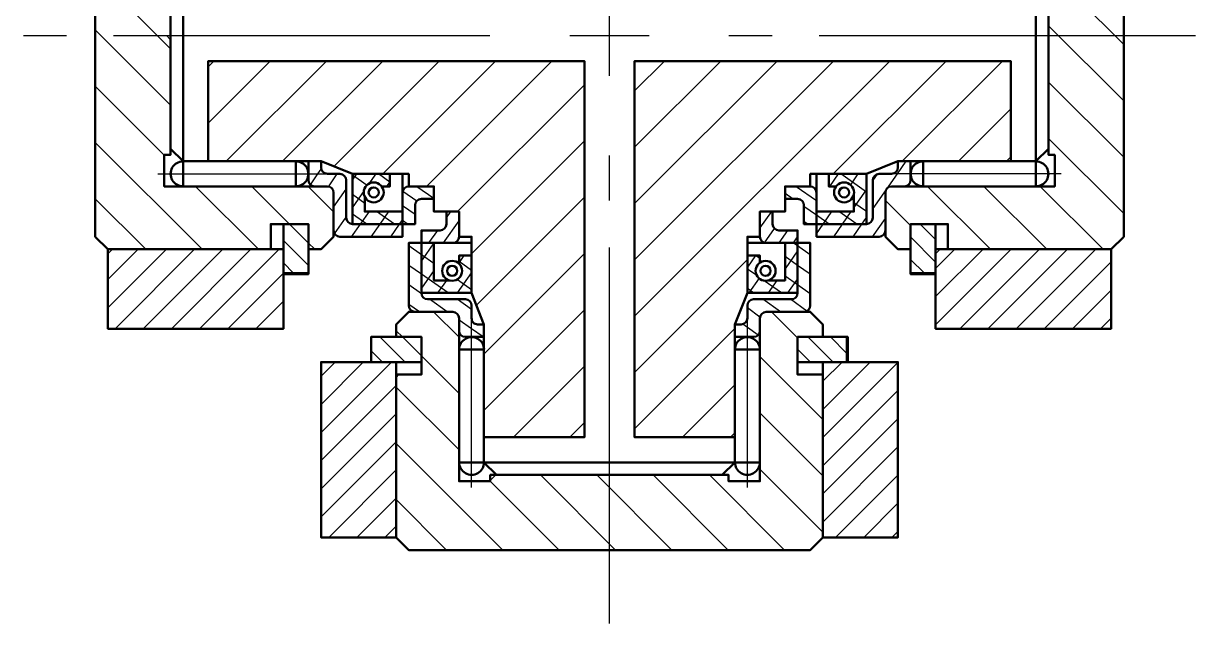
# Model space of a CAD drawing. Header units: millimetres. Extents: x 170 to 1359, y 181 to 1022.
# Drawn here: x 435.9 to 510.6, y 362.9 to 401.2 of the extents above; entities that cross this region are included whole.
import ezdxf

# ---------------------------------------------------------------- set-up
doc = ezdxf.new("R2010")
doc.units = ezdxf.units.MM
doc.linetypes.add('ACAD_ISO08W100', pattern=[36, 24, -3, 6, -3])
for name, color, linetype, lineweight in [('中心线', 1, 'ACAD_ISO08W100', 35), ('剖面线', 6, 'Continuous', 35), ('粗实线', 7, 'Continuous', 50)]:
    doc.layers.add(name, color=color, linetype=linetype, lineweight=lineweight)
pattern_1 = [(135, (-1623.829432494951, -99.72331111065319), (-1.796051224213831, -1.796051224213831), [])]
pattern_2 = [(45, (-1623.829432494951, -99.72331111065319), (-1.796051224213831, 1.796051224213831), [])]
pattern_3 = [(45, (-1623.829432494951, -99.72331111065319), (-0.8980256121069154, 0.8980256121069154), [])]
pattern_4 = [(135, (-1623.829432494951, -99.72331111065319), (-0.7184204896855324, -0.7184204896855324), [])]

msp = doc.modelspace()

# ---------------------------------------------------------------- hatches: boundary and pattern name
at = {"layer": '剖面线', "lineweight": 20}
h = msp.add_hatch(dxfattribs=at)
h.set_pattern_fill('ANSI31', color=256, scale=0.4)
h.set_pattern_definition(pattern_3)
h.paths.add_polyline_path([(452.441044897188, 413.9802609712076), (452.441044897188, 415.5839102758952), (452.441044897188, 419.0526734458169), (441.2503617057823, 419.0526734458169), (441.2503617057823, 413.9802609712076)])
h.paths.add_polyline_path([(452.441044897188, 381.6981032290208), (452.441044897188, 385.1842973696457), (452.441044897188, 386.7705157036301), (441.5466882077358, 386.7705157036301), (441.2503617057823, 386.4741892016769), (441.2503617057823, 381.6981032290208)])
h = msp.add_hatch(dxfattribs=at)
h.set_pattern_fill('ANSI31', color=256, scale=0.4)
h.set_pattern_definition(pattern_3)
h.paths.add_polyline_path([(505.2394551569528, 419.0526734458169), (494.0487719655471, 419.0526734458169), (494.0487719655471, 415.5839102758952), (494.0487719655471, 413.9802609712076), (494.8331656471878, 413.9802609712076), (505.2394551569528, 413.9802609712076)])
h.paths.add_polyline_path([(505.2394551569528, 386.7705157036301), (494.3450984675001, 386.7705157036301), (494.0487719655471, 386.4741892016769), (494.0487719655471, 385.236590281755), (494.0487719655471, 385.1842973696457), (494.0487719655471, 381.6981032290208), (505.2394551569528, 381.6981032290208)])
h = msp.add_hatch(dxfattribs=at)
h.set_pattern_fill('ANSI31', color=256, scale=0.3200000000000001, angle=90)
h.set_pattern_definition(pattern_4)
h.paths.add_polyline_path([(454.0446942018757, 415.5839102758952), (452.441044897188, 415.5839102758952), (452.441044897188, 412.3766116665204), (454.0446942018757, 412.3766116665204)])
h.paths.add_polyline_path([(454.0446942018757, 388.3741650083175), (452.441044897188, 388.3741650083175), (452.441044897188, 385.236590281755), (454.0446942018757, 385.236590281755)])
h = msp.add_hatch(dxfattribs=at)
h.set_pattern_fill('ANSI31', color=256, scale=0.3200000000000001, angle=90)
h.set_pattern_definition(pattern_4)
h.paths.add_polyline_path([(494.0487719655471, 388.3741650083175), (492.4451226608594, 388.3741650083175), (492.4451226608594, 385.236590281755), (494.0487719655471, 385.236590281755)])
h.paths.add_polyline_path([(494.0487719655471, 415.5839102758952), (492.4451226608594, 415.5839102758952), (492.4451226608594, 412.3766116665204), (494.0487719655471, 412.3766116665204)])
h = msp.add_hatch(dxfattribs=at)
h.set_pattern_fill('ANSI31', color=256, scale=0.8, angle=90)
h.set_pattern_definition(pattern_1)
h.paths.add_polyline_path([(455.6483435065638, 413.0912814653482), (454.759364000704, 413.9802609712076), (454.0446942018757, 413.9802609712076), (454.0446942018757, 412.3766116665204), (451.6392202448446, 412.3766116665204), (451.6392202448446, 413.4921937915202), (451.16858403586, 413.9802609712076), (441.2503617057823, 413.9802609712076), (440.4485370534389, 413.178436318864), (440.4485370534389, 400.3841038227704), (445.2420539967984, 400.3841038227704), (445.2420539967984, 407.9840070493326), (444.8411416706258, 407.9840070493326), (444.8411416706258, 409.9711377094889), (445.6429663229696, 409.9711377094889), (453.2428695495319, 409.9711377094889), (454.0446942018757, 409.9711377094889), (455.2474311803912, 409.9711377094889, 0.4142135623906876), (455.6483435065638, 410.3843759116171)])
h.paths.add_polyline_path([(445.2420539967984, 400.1400702329265), (445.015451377657, 400.3841038227704), (440.4485370534389, 400.3841038227704), (440.4485370534389, 387.5723403559738), (441.2503617057823, 386.7705157036301), (451.6392202448446, 386.7705157036301), (451.6392202448446, 388.3741650083175), (452.441044897188, 388.3741650083175), (454.0446942018757, 388.3741650083175), (454.0446942018757, 386.7705157036301), (454.84651885422, 386.7705157036301), (455.6483435065638, 387.5723403559738), (455.6483435065638, 390.378726639177, 0.4142135623818087), (455.2351058455247, 390.7796389653486), (452.441044897188, 390.7796389653486), (446.0438786491418, 390.7796389653486), (445.6429663229696, 390.7796389653486), (444.8411416706258, 390.7796389653486), (444.8411416706258, 391.5640326469893), (444.8237106999227, 391.5814636176925), (444.8411416706258, 391.5814636176925), (444.8411416706258, 392.7842005962081), (445.2420539967984, 392.7842005962081)])
h = msp.add_hatch(dxfattribs=at)
h.set_pattern_fill('ANSI31', color=256, scale=0.8, angle=90)
h.set_pattern_definition(pattern_1)
h.paths.add_polyline_path([(506.0412798092971, 412.9866956411297), (505.0477144792189, 413.9802609712076), (494.8331656471878, 413.9802609712076), (494.8331656471878, 412.3766116665204), (492.4451226608594, 412.3766116665204), (492.4451226608594, 413.9802609712076), (491.643298008516, 413.9802609712076), (490.8414733561722, 413.178436318864), (490.8414733561722, 410.3720500356609, 0.4142135623733291), (491.2547115582279, 409.9711377094889), (494.0487719655471, 409.9711377094889), (500.4459382135938, 409.9711377094889), (500.8468505397655, 409.9711377094889), (501.6486751921097, 409.9711377094889), (501.6486751921097, 407.9840070493326), (501.2477628659376, 407.9840070493326), (501.2477628659376, 400.3841038227704), (506.0412798092971, 400.3841038227704)])
h.paths.add_polyline_path([(506.0412798092971, 400.3841038227704), (501.2477628659376, 400.3841038227704), (501.2477628659376, 392.7842005962081), (501.6486751921097, 392.7842005962081), (501.6486751921097, 390.7796389653486), (500.8468505397655, 390.7796389653486), (493.2469473132032, 390.7796389653486), (492.4451226608594, 390.7796389653486), (491.2423856823434, 390.7796389653486, 0.4142135623729591), (490.8414733561722, 390.3664007632622), (490.8414733561722, 387.5723403559738), (491.643298008516, 386.7705157036301), (492.4451226608594, 386.7705157036301), (492.4451226608594, 388.3741650083175), (494.8331656471878, 388.3741650083175), (494.8331656471878, 386.7705157036301), (505.2394551569528, 386.7705157036301), (506.0412798092971, 387.5723403559738)])
h = msp.add_hatch(dxfattribs=at)
h.set_pattern_fill('ANSI31', color=256, scale=0.8)
h.set_pattern_definition(pattern_2)
h.paths.add_polyline_path([(471.6499746120321, 398.7804545180829), (447.6475279538286, 398.7804545180829), (447.6475279538286, 392.383288270036), (454.0446942018757, 392.383288270036), (454.84651885422, 392.383288270036), (456.8510804850789, 391.5814636176925), (457.6354741667201, 391.5814636176925), (460.4418604499228, 391.5814636176925), (460.4418604499228, 390.7796389653486), (462.0455097546101, 390.7796389653486), (462.0455097546101, 389.1759896606611), (463.6491590592973, 389.1759896606611), (463.6491590592973, 387.5723403559738), (464.4509837116411, 387.5723403559738), (464.4509837116411, 387.171428029802), (464.4509837116411, 383.9815603911302), (465.2353773932823, 381.9769987602707), (465.2353773932823, 381.175174107927), (465.2353773932823, 380.490597694437, -0.03711144812974283), (465.2440918992875, 380.3733494555833), (465.2353773932823, 380.3733494555833), (465.2353773932823, 374.7780078598804), (471.6499746120321, 374.7780078598804)])
h = msp.add_hatch(dxfattribs=at)
h.set_pattern_fill('ANSI31', color=256, scale=0.8)
h.set_pattern_definition(pattern_2)
h.paths.add_polyline_path([(474.8398422507039, 398.7804545180829), (474.8398422507039, 374.7780078598804), (480.9581129675003, 374.7780078598804), (481.237008498751, 375.0569033911303), (481.237008498751, 381.175174107927), (481.237008498751, 383.9815603911302), (482.038833151094, 383.9815603911302), (482.038833151094, 384.7833850434738), (482.038833151094, 389.1759896606611), (484.444307108125, 389.1759896606611), (484.444307108125, 390.7796389653486), (486.0479564128132, 391.421098687224), (486.0479564128132, 391.5814636176925), (486.4488687389844, 391.5814636176925), (489.6387363776562, 391.5814636176925), (491.643298008516, 392.383288270036), (492.4451226608594, 392.383288270036), (498.5633933776558, 392.383288270036), (498.8422889089065, 392.6621838012863), (498.8422889089065, 398.7804545180829)])
h = msp.add_hatch(dxfattribs=at)
h.set_pattern_fill('ANSI31', color=256, scale=0.8, angle=90)
h.set_pattern_definition(pattern_1)
h.paths.add_polyline_path([(463.6491590592973, 380.3733494555833), (463.6491590592973, 381.175174107927), (463.6491590592973, 382.3779110864427, 0.4142135623730612), (463.2359213982004, 382.7788234126145), (460.4418604499228, 382.7788234126145), (459.640035797579, 381.9769987602707), (459.640035797579, 381.175174107927), (461.2436851022662, 381.175174107927), (461.2436851022662, 378.7697001508957), (459.8143455046106, 378.7697001508957), (459.640035797579, 378.5953904438646), (459.640035797579, 368.3808416118336), (460.4418604499228, 367.5790169594896), (473.2361929460158, 367.5790169594896), (473.2361929460158, 372.372533902849), (465.9849091335163, 372.372533902849), (465.6362897194535, 372.0239144887867), (465.6362897194535, 371.9716215766772), (463.6491590592973, 371.9716215766772), (463.6491590592973, 372.7734462290209)])
h.paths.add_polyline_path([(486.849781065157, 378.7697001508957), (485.2461317604689, 378.7697001508957), (485.2461317604689, 379.5715248032396), (485.2461317604689, 381.175174107927), (486.849781065157, 381.175174107927), (486.849781065157, 381.9769987602707), (486.0479564128132, 382.7788234126145), (483.24157012961, 382.7788234126145, 0.4142135623731287), (482.8406578034378, 382.3655852105178), (482.8406578034378, 379.5715248032396), (482.8406578034378, 373.1743585551929), (482.8406578034378, 372.7734462290209), (482.8406578034378, 371.9716215766772), (480.836096172578, 371.9716215766772), (480.836096172578, 372.372533902849), (473.2361929460158, 372.372533902849), (473.2361929460158, 367.5790169594896), (486.0479564128132, 367.5790169594896), (486.849781065157, 368.3808416118336)])
h = msp.add_hatch(dxfattribs=at)
h.set_pattern_fill('ANSI31', color=256, scale=0.3200000000000001, angle=90)
h.set_pattern_definition(pattern_4)
h.paths.add_polyline_path([(461.2436851022662, 381.175174107927), (458.0363864928913, 381.175174107927), (458.0363864928913, 379.5715248032396), (461.2436851022662, 379.5715248032396)])
h.paths.add_polyline_path([(488.3837064870318, 380.3733494555833), (488.3837064870318, 381.175174107927), (485.2461317604689, 381.175174107927), (485.2461317604689, 379.5715248032396), (488.3837064870318, 379.5715248032396)])
h = msp.add_hatch(dxfattribs=at)
h.set_pattern_fill('ANSI31', color=256, scale=0.4)
h.set_pattern_definition(pattern_3)
h.paths.add_polyline_path([(454.84651885422, 368.3808416118336), (459.640035797579, 368.3808416118336), (459.640035797579, 379.5715248032396), (458.0363864928913, 379.5715248032396), (454.84651885422, 379.5715248032396)])
h.paths.add_polyline_path([(486.849781065157, 368.3808416118336), (491.643298008516, 368.3808416118336), (491.643298008516, 379.5715248032396), (488.3837064870318, 379.5715248032396), (486.849781065157, 379.5715248032396)])

# ---------------------------------------------------------------- linework, layer by layer
at = {"layer": '中心线', "lineweight": 25}
for points in [[(473.2361929460158, 397.8391821001144), (473.2361929460158, 402.9115945747235)], [(465.6188587487509, 400.3841038227704), (435.8641917585169, 400.3841038227704)], [(475.7811146686727, 400.3841038227704), (470.7087021940629, 400.3841038227704)], [(510.6256251042182, 400.3841038227704), (480.8535271432816, 400.3841038227704)], [(473.2361929460158, 362.8900858403493), (473.2361929460158, 392.7493386548018)], [(444.4402293444546, 391.5814636176925), (455.2822931217984, 391.5814636176925)], [(502.0495875182814, 391.5814636176925), (491.2075237409376, 391.5814636176925)], [(464.4509837116411, 371.5707092505054), (464.4509837116411, 382.4127730278487)], [(482.038833151094, 371.5707092505054), (482.038833151094, 382.4127730278487)]]:
    msp.add_lwpolyline(points, dxfattribs=at)
at = {"layer": '剖面线', "lineweight": 25}
for points in [[(445.015451377657, 400.3841038227704), (445.2420539967984, 400.1400702329265)], [(498.5633933776558, 392.383288270036), (498.8422889089065, 392.6621838012863)], [(454.166710996798, 390.8842247895675), (454.6373472057821, 391.5814636176925), (454.8639498249227, 391.8777901196456)], [(492.148796158906, 392.383288270036), (491.5910050964062, 391.5814636176925), (490.0396487038283, 389.3677303383956)], [(491.2075237409376, 392.191547592302), (491.2364474907399, 392.2205480629259)], [(444.8411416706258, 391.5640326469893), (444.8237106999227, 391.5814636176925)], [(455.3171550632037, 390.7622079946457), (455.8749461257034, 391.5814636176925)], [(456.8510804850789, 391.1805512915205), (457.1299760163288, 391.5814636176925)], [(457.7923529030477, 390.8319318774581), (456.8510804850789, 391.4943087641768)], [(457.8969387272664, 390.9190867309737), (458.367574936251, 391.5814636176925)], [(459.0473827936721, 390.7796389653486), (459.2391234714073, 391.0585344965989), (458.5070227018755, 391.5814636176925)], [(487.302986303438, 390.7796389653486), (487.8607773659378, 391.5814636176925)], [(489.6387363776562, 390.413588580583), (488.0002251315627, 391.5814636176925)], [(488.6277400768754, 390.8842247895675), (489.0983762858596, 391.5814636176925)], [(490.0396487038283, 391.1456893501143), (490.3359752057809, 391.5640326469893)], [(455.6483435065638, 389.4548851919113), (456.4501681589068, 390.6053292583176)], [(456.8510804850789, 389.4025922798019), (457.6180431960165, 390.5181744048019)], [(457.6354741667201, 389.6989187817551), (456.8510804850789, 390.2567098442548)], [(460.0583790944538, 390.4833124633955), (460.9647895710164, 389.8557975180831)], [(460.9647895710164, 390.7796389653486), (462.0455097546101, 390.0301072251143)], [(484.444307108125, 390.3438646977705), (484.967236229219, 389.977814313005)], [(485.1415459362506, 390.7796389653486), (486.4488687389844, 389.8732284887861)], [(487.3552792155465, 390.7796389653486), (487.2332624206251, 390.8667938188643)], [(488.8369117253133, 389.4200232505049), (489.6387363776562, 390.5704673169112)], [(490.8502921958511, 390.4570626530134), (490.8414733561722, 390.4658814926925)], [(460.0409481237502, 389.5594710161298), (460.8427727760941, 389.0016799536301)], [(487.2506933913282, 388.3741650083175), (486.4488687389844, 388.9493870415205), (485.647044086641, 389.5071781040206)], [(489.6387363776562, 389.1759896606611), (488.8369117253133, 389.7337807231612)], [(455.7006364186723, 387.7640810337082), (456.4501681589068, 388.8273702465988)], [(456.7987875729696, 387.5723403559738), (457.3565786354693, 388.3741650083175), (457.9318006686726, 389.1759896606611)], [(457.7574909616415, 388.3741650083175), (456.8510804850789, 389.0191109243331)], [(458.0363864928913, 387.5723403559738), (458.6116085260946, 388.3741650083175), (459.1693995885948, 389.1759896606611)], [(459.5354499733608, 388.3741650083175), (458.3850059069541, 389.1759896606611)], [(462.8473344069535, 388.7750773344894), (463.1262299382038, 389.1759896606611)], [(482.8406578034378, 388.1127004477705), (483.5901895436728, 389.1759896606611)], [(486.4488687389844, 387.7640810337082), (486.8672120358597, 388.3741650083175), (487.4250030983594, 389.1759896606611)], [(487.5470198932817, 387.5723403559738), (488.1048109557814, 388.3741650083175), (488.6626020182816, 389.1759896606611)], [(489.011221432344, 388.3741650083175), (487.8782083366409, 389.1759896606611)], [(488.784618813203, 387.5723403559738), (489.3424098757027, 388.3741650083175), (489.6387363776562, 388.7925083051925)], [(459.2914163835162, 387.5723403559738), (459.849207446016, 388.3741650083175), (460.0409481237502, 388.6530605395674)], [(460.0409481237502, 388.6356295688644), (460.4069985085166, 388.3741650083175)], [(462.6555937292192, 387.171428029802), (463.6491590592973, 388.5833366567549)], [(483.1369843053913, 387.188859000505), (483.7644992507035, 388.0952694770676)], [(485.647044086641, 388.5659056860519), (485.9259396178909, 388.3741650083175)], [(490.0222177331257, 387.5723403559738), (490.8414733561722, 388.7402153930831)], [(461.2436851022662, 387.8163739458174), (461.3657018971885, 387.9732526821456)], [(461.731752281954, 387.171428029802), (462.2895433444537, 387.9732526821456)], [(484.0608257526569, 387.171428029802), (484.6186168151567, 387.9732526821456)], [(484.9846671999221, 387.171428029802), (485.2461317604689, 387.5549093852708)], [(441.2503617057823, 386.4741892016769), (441.5466882077358, 386.7705157036301)], [(462.0455097546101, 385.8641052270675), (461.2436851022662, 386.4218962895677), (460.4418604499228, 386.9796873520675)], [(462.0455097546101, 387.171428029802), (461.2436851022662, 386.0384149340989)], [(462.0455097546101, 387.1017041469895), (461.9234929596882, 387.171428029802)], [(485.2461317604689, 386.6659298794111), (484.444307108125, 385.5154858130051)], [(486.0479564128132, 386.4218962895677), (485.2461317604689, 386.9796873520675), (484.9498052585163, 387.171428029802)], [(494.0487719655471, 386.4741892016769), (494.3450984675001, 386.7705157036301)], [(463.9629165319543, 386.369603377458), (463.6491590592973, 385.93382910988)], [(464.4509837116411, 385.4108999887864), (463.6491590592973, 385.9861220219893)], [(482.8406578034378, 386.1778626997238), (482.5617622721875, 386.369603377458), (482.038833151094, 385.637502607927)], [(486.0479564128132, 385.1842973696457), (485.2461317604689, 385.7420884321457), (484.444307108125, 386.2998794946456)], [(462.9519202311726, 383.9815603911302), (461.2436851022662, 385.1842973696457), (460.4418604499228, 385.7420884321457)], [(462.0455097546101, 385.4108999887864), (461.2436851022662, 384.2778868930833)], [(464.4509837116411, 385.2888831938644), (463.5271422643759, 383.9815603911302)], [(482.7012100378129, 385.0448496040208), (482.038833151094, 385.4980548423021)], [(486.0479564128132, 383.9292674790206), (485.2461317604689, 384.5044895122239), (484.444307108125, 385.0622805747238)], [(461.2436851022662, 383.9292674790206), (460.4418604499228, 384.5044895122239)], [(462.8473344069535, 384.7833850434738), (462.2721123737506, 383.9815603911302)], [(464.4509837116411, 384.1733010688644), (463.5445732350786, 384.8182469848801)], [(482.7883648913289, 384.9228328090987), (482.1259880046096, 383.9815603911302)], [(484.2177044889845, 383.9815603911302), (483.1021223639841, 384.7485231020677)], [(483.921377987032, 384.7833850434738), (483.3635869245313, 383.9815603911302)], [(485.2461317604689, 384.8879708676926), (484.6011858444535, 383.9815603911302)], [(462.8996273190633, 382.7788234126145), (461.7666142233602, 383.5806480649583)], [(464.4509837116411, 382.9357021489425), (463.5271422643759, 383.5806480649583)], [(464.6078624479696, 383.563217094255), (464.6127649084797, 383.5681195547652)], [(482.4397454772661, 383.9815603911302), (482.038833151094, 384.2604559223801)], [(484.1479806061725, 382.7788234126145), (483.0149675104685, 383.5806480649583)], [(485.8387847643753, 382.8311163247239), (484.7929265221878, 383.5806480649583)], [(461.121668307344, 382.7788234126145), (460.4418604499228, 383.2494596215987)], [(482.8406578034378, 382.4476349692552), (482.038833151094, 383.0228570024581)], [(465.1830844811725, 381.175174107927), (464.4509837116411, 381.6981032290208), (463.6491590592973, 382.2558942915206)], [(482.718641008516, 381.2971909028489), (482.038833151094, 381.7852580825364), (481.7425066491405, 381.9944297309739)], [(459.640035797579, 378.5953904438646), (459.8143455046106, 378.7697001508957)], [(480.9581129675003, 374.7780078598804), (481.237008498751, 375.0569033911303)], [(465.6362897194535, 372.0239144887867), (465.9849091335163, 372.372533902849)]]:
    msp.add_lwpolyline(points, dxfattribs=at)
at = {"layer": '粗实线', "lineweight": 50}
for points in [[(482.8406578034378, 419.5756025669107), (482.8406578034378, 427.576418119645), (481.237008498751, 427.576418119645), (480.4351838464067, 428.3782427719885), (481.237008498751, 427.576418119645), (481.237008498751, 419.5756025669107), (481.237008498751, 427.576418119645), (465.2353773932823, 427.576418119645), (465.2353773932823, 425.9727688149575), (471.6499746120321, 425.9727688149575), (471.6499746120321, 401.9703221567547), (447.6475279538286, 401.9703221567547), (447.6475279538286, 408.3674884048014), (446.0438786491418, 408.3674884048014), (446.0438786491418, 392.383288270036), (445.2420539967984, 393.1851129223801), (446.0438786491418, 392.383288270036), (446.0438786491418, 390.7796389653486), (454.0446942018757, 390.7796389653486)], [(492.4451226608594, 390.7796389653486), (500.4459382135938, 390.7796389653486), (500.4459382135938, 392.383288270036), (501.2477628659376, 393.1851129223801), (500.4459382135938, 392.383288270036), (492.4451226608594, 392.383288270036), (500.4459382135938, 392.383288270036), (500.4459382135938, 398.7804545180829), (500.4459382135938, 408.3674884048014), (498.8422889089065, 408.3674884048014), (498.8422889089065, 401.9703221567547), (474.8398422507039, 401.9703221567547), (474.8398422507039, 425.9727688149575), (481.237008498751, 425.9727688149575)], [(441.2503617057823, 413.9802609712076), (441.2503617057823, 419.0526734458169), (452.441044897188, 419.0526734458169), (452.441044897188, 415.5839102758952), (454.0446942018757, 415.5839102758952), (454.0446942018757, 412.3766116665204), (451.6392202448446, 412.3766116665204), (451.6392202448446, 413.9802609712076), (452.441044897188, 413.9802609712076), (441.2503617057823, 413.9802609712076), (440.4485370534389, 413.178436318864), (440.4485370534389, 400.3841038227704), (440.4485370534389, 387.5723403559738), (441.2503617057823, 386.7705157036301), (452.441044897188, 386.7705157036301), (451.6392202448446, 386.7705157036301), (451.6392202448446, 388.3741650083175), (452.441044897188, 388.3741650083175), (452.441044897188, 385.1842973696457), (454.0446942018757, 385.1842973696457), (454.0446942018757, 388.3741650083175), (451.6392202448446, 388.3741650083175), (451.6392202448446, 386.7705157036301), (452.441044897188, 386.7705157036301)], [(505.2394551569528, 413.9802609712076), (505.2394551569528, 419.0526734458169), (494.0487719655471, 419.0526734458169), (494.0487719655471, 415.5839102758952), (492.4451226608594, 415.5839102758952), (492.4451226608594, 412.3766116665204), (494.8331656471878, 412.3766116665204), (494.8331656471878, 413.9802609712076), (494.0487719655471, 413.9802609712076), (505.2394551569528, 413.9802609712076), (506.0412798092971, 413.178436318864), (506.0412798092971, 400.3841038227704), (506.0412798092971, 387.5723403559738), (505.2394551569528, 386.7705157036301), (494.0487719655471, 386.7705157036301), (494.8331656471878, 386.7705157036301), (494.8331656471878, 388.3741650083175), (494.0487719655471, 388.3741650083175), (494.0487719655471, 385.1842973696457), (492.4451226608594, 385.1842973696457), (492.4451226608594, 388.3741650083175), (494.8331656471878, 388.3741650083175), (494.8331656471878, 386.7705157036301), (494.0487719655471, 386.7705157036301)], [(453.2428695495319, 408.3674884048014), (453.2428695495319, 409.9711377094889), (445.6429663229696, 409.9711377094889), (444.8411416706258, 409.9711377094889), (444.8411416706258, 407.9840070493326), (445.2420539967984, 407.9840070493326), (445.2420539967984, 400.3841038227704), (445.2420539967984, 392.7842005962081), (445.2420539967984, 400.3841038227704)], [(493.2469473132032, 408.3674884048014), (493.2469473132032, 409.9711377094889), (500.8468505397655, 409.9711377094889), (501.6486751921097, 409.9711377094889), (501.6486751921097, 407.9840070493326), (501.2477628659376, 407.9840070493326), (501.2477628659376, 400.3841038227704), (501.2477628659376, 392.7842005962081), (501.2477628659376, 400.3841038227704)], [(465.2353773932823, 374.7780078598804), (471.6499746120321, 374.7780078598804), (471.6499746120321, 398.7804545180829), (447.6475279538286, 398.7804545180829), (447.6475279538286, 392.383288270036)], [(481.237008498751, 374.7780078598804), (474.8398422507039, 374.7780078598804), (474.8398422507039, 398.7804545180829), (498.8422889089065, 398.7804545180829), (498.8422889089065, 392.383288270036)], [(453.2428695495319, 390.7796389653486), (453.2428695495319, 392.383288270036)], [(454.0446942018757, 391.9823759438646), (454.0446942018757, 392.383288270036), (454.0446942018757, 391.1805512915205)], [(454.84651885422, 391.9823759438646), (454.84651885422, 392.383288270036), (454.0446942018757, 392.383288270036)], [(454.84651885422, 392.383288270036), (456.8510804850789, 391.5814636176925), (457.6354741667201, 391.5814636176925)], [(491.643298008516, 392.383288270036), (489.6387363776562, 391.5814636176925), (488.8369117253133, 391.5814636176925)], [(491.643298008516, 391.9823759438646), (491.643298008516, 392.383288270036), (492.4451226608594, 392.383288270036)], [(492.4451226608594, 391.9823759438646), (492.4451226608594, 392.383288270036), (492.4451226608594, 391.1805512915205)], [(493.2469473132032, 390.7796389653486), (493.2469473132032, 392.383288270036)], [(456.0492558327351, 391.5814636176925), (455.2474311803912, 391.5814636176925)], [(456.4501681589068, 391.1805512915205), (456.4501681589068, 388.7750773344894)], [(457.6354741667201, 390.1136641981886), (457.6354741667201, 389.1759896606611), (460.0409481237502, 389.1759896606611), (460.0409481237502, 388.7750773344894), (460.0409481237502, 388.3741650083175), (456.8510804850789, 388.3741650083175), (456.8510804850789, 391.5814636176925), (460.4418604499228, 391.5814636176925)], [(456.8510804850789, 391.5814636176925), (456.8510804850789, 388.3741650083175), (460.0409481237502, 388.3741650083175), (460.8427727760941, 388.3741650083175), (460.8427727760941, 389.576901986833)], [(459.2391234714073, 391.5814636176925), (459.2391234714073, 390.7796389653486), (458.7135675692448, 390.7796389653486)], [(460.4418604499228, 387.171428029802), (464.4509837116411, 387.171428029802), (464.4509837116411, 387.5723403559738), (463.6491590592973, 387.5723403559738), (463.6491590592973, 389.1759896606611), (462.0455097546101, 389.1759896606611), (462.0455097546101, 390.7796389653486), (460.4418604499228, 390.7796389653486), (460.4418604499228, 391.5814636176925), (460.0409481237502, 391.5814636176925), (460.0409481237502, 387.5723403559738)], [(486.0479564128132, 387.171428029802), (482.038833151094, 387.171428029802), (482.038833151094, 387.5723403559738), (482.8406578034378, 387.5723403559738), (482.8406578034378, 389.1759896606611), (484.444307108125, 389.1759896606611), (484.444307108125, 390.7796389653486), (486.0479564128132, 390.7796389653486), (486.0479564128132, 391.5814636176925), (486.4488687389844, 391.5814636176925), (486.4488687389844, 387.5723403559738)], [(489.6387363776562, 391.5814636176925), (489.6387363776562, 388.3741650083175), (486.4488687389844, 388.3741650083175), (485.647044086641, 388.3741650083175), (485.647044086641, 389.576901986833)], [(488.8369117253133, 390.3251929895498), (488.8369117253133, 389.1759896606611), (486.4488687389844, 389.1759896606611), (486.4488687389844, 388.7750773344894), (486.4488687389844, 388.3741650083175), (489.6387363776562, 388.3741650083175), (489.6387363776562, 391.5814636176925), (486.0479564128132, 391.5814636176925)], [(487.2332624206251, 391.5814636176925), (487.2332624206251, 390.7796389653486), (487.6961167750369, 390.7796389653486)], [(490.0396487038283, 391.1805512915205), (490.0396487038283, 388.7750773344894)], [(490.4405610300005, 391.5814636176925), (491.2423856823434, 391.5814636176925)], [(455.2474311803912, 390.7796389653486), (452.441044897188, 390.7796389653486)], [(456.0492558327351, 387.5723403559738), (456.4501681589068, 387.5723403559738), (460.0409481237502, 387.5723403559738), (456.8510804850789, 387.5723403559738), (460.0409481237502, 387.5723403559738), (460.0409481237502, 390.378726639177)], [(490.4405610300005, 387.5723403559738), (490.0396487038283, 387.5723403559738), (486.4488687389844, 387.5723403559738), (489.6387363776562, 387.5723403559738), (486.4488687389844, 387.5723403559738), (486.4488687389844, 390.378726639177)], [(491.2423856823434, 390.7796389653486), (494.0487719655471, 390.7796389653486)], [(461.2436851022662, 389.977814313005), (462.0455097546101, 389.977814313005)], [(485.2461317604689, 389.977814313005), (484.444307108125, 389.977814313005)], [(462.8473344069535, 388.3741650083175), (462.8473344069535, 389.1759896606611)], [(483.6424824557812, 388.3741650083175), (483.6424824557812, 389.1759896606611)], [(453.2428695495319, 385.236590281755), (452.441044897188, 385.236590281755), (452.441044897188, 388.3741650083175), (451.6392202448446, 388.3741650083175)], [(493.2469473132032, 385.236590281755), (494.0487719655471, 385.236590281755), (494.0487719655471, 388.3741650083175), (494.8331656471878, 388.3741650083175)], [(454.0446942018757, 386.7705157036301), (454.84651885422, 386.7705157036301), (455.6483435065638, 387.5723403559738)], [(464.4509837116411, 383.9815603911302), (461.2436851022662, 383.9815603911302), (461.2436851022662, 387.171428029802), (461.2436851022662, 387.9732526821456), (462.4464220807822, 387.9732526821456)], [(465.2353773932823, 381.9769987602707), (464.4509837116411, 383.9815603911302), (464.4509837116411, 387.5723403559738)], [(482.038833151094, 383.9815603911302), (485.2461317604689, 383.9815603911302), (485.2461317604689, 387.171428029802), (485.2461317604689, 387.9732526821456), (484.0433947819538, 387.9732526821456)], [(483.3784857461678, 384.7833850434738), (484.444307108125, 384.7833850434738), (484.444307108125, 387.171428029802), (484.8452194342972, 387.171428029802), (485.2461317604689, 387.171428029802), (485.2461317604689, 383.9815603911302), (482.038833151094, 383.9815603911302), (482.038833151094, 387.5723403559738)], [(492.4451226608594, 386.7705157036301), (491.643298008516, 386.7705157036301), (490.8414733561722, 387.5723403559738)], [(441.2503617057823, 386.7705157036301), (441.2503617057823, 381.6981032290208), (452.441044897188, 381.6981032290208), (452.441044897188, 385.1842973696457), (453.4694721686724, 385.1842973696457)], [(460.4418604499228, 383.1797357387862), (460.4418604499228, 383.5806480649583), (460.4418604499228, 387.171428029802), (460.4418604499228, 383.9815603911302), (460.4418604499228, 387.171428029802), (463.2482467331261, 387.171428029802)], [(463.0311276685643, 384.7833850434738), (462.0455097546101, 384.7833850434738), (462.0455097546101, 387.171428029802), (461.6445974284384, 387.171428029802), (461.2436851022662, 387.171428029802), (461.2436851022662, 383.9815603911302), (464.4509837116411, 383.9815603911302), (464.4509837116411, 384.7833850434738)], [(486.0479564128132, 383.1797357387862), (486.0479564128132, 383.5806480649583), (486.0479564128132, 387.171428029802), (486.0479564128132, 383.9815603911302), (486.0479564128132, 387.171428029802), (483.24157012961, 387.171428029802)], [(505.2394551569528, 386.7705157036301), (505.2394551569528, 381.6981032290208), (494.0487719655471, 381.6981032290208), (494.0487719655471, 385.1842973696457)], [(464.4509837116411, 386.369603377458), (463.6491590592973, 386.369603377458), (463.6491590592973, 385.8528170527861)], [(482.038833151094, 386.369603377458), (482.8406578034378, 386.369603377458), (482.8406578034374, 385.9183687026201)], [(454.0446942018757, 385.236590281755), (452.441044897188, 385.236590281755)], [(492.4451226608594, 385.236590281755), (494.0487719655471, 385.236590281755)], [(481.237008498751, 381.9769987602707), (482.038833151094, 383.9815603911302), (482.038833151094, 384.7833850434738)], [(464.0500713854694, 383.5806480649583), (461.6445974284384, 383.5806480649583)], [(482.4397454772661, 383.5806480649583), (484.8452194342972, 383.5806480649583)], [(459.640035797579, 381.175174107927), (459.640035797579, 381.9769987602707), (460.4418604499228, 382.7788234126145)], [(464.4509837116411, 383.1797357387862), (464.4509837116411, 382.3779110864427)], [(482.038833151094, 383.1797357387862), (482.038833151094, 382.3779110864427)], [(486.849781065157, 381.175174107927), (486.849781065157, 381.9769987602707), (486.0479564128132, 382.7788234126145)], [(463.6491590592973, 382.3779110864427), (463.6491590592973, 379.5715248032396)], [(482.8406578034378, 382.3779110864427), (482.8406578034378, 379.5715248032396)], [(464.8344650671097, 381.9769987602707), (465.2353773932823, 381.9769987602707), (465.2353773932823, 381.175174107927)], [(481.6379208249223, 381.9769987602707), (481.237008498751, 381.9769987602707), (481.237008498751, 381.175174107927)], [(458.0363864928913, 379.5715248032396), (458.0363864928913, 381.175174107927), (461.2436851022662, 381.175174107927), (461.2436851022662, 378.7697001508957), (459.640035797579, 378.7697001508957), (459.640035797579, 379.5715248032396), (459.640035797579, 368.3808416118336), (460.4418604499228, 367.5790169594896), (473.2361929460158, 367.5790169594896), (486.0479564128132, 367.5790169594896), (486.849781065157, 368.3808416118336), (486.849781065157, 379.5715248032396), (486.849781065157, 378.7697001508957), (485.2461317604689, 378.7697001508957), (485.2461317604689, 379.5715248032396), (488.4359993991407, 379.5715248032396), (488.4359993991407, 381.175174107927), (485.2461317604689, 381.175174107927), (485.2461317604689, 378.7697001508957), (486.849781065157, 378.7697001508957), (486.849781065157, 379.5715248032396)], [(458.0363864928913, 381.175174107927), (458.0363864928913, 379.5715248032396), (461.2436851022662, 379.5715248032396), (461.2436851022662, 378.7697001508957)], [(464.8344650671097, 381.175174107927), (465.2353773932823, 381.175174107927), (465.2353773932823, 373.1743585551929), (463.6491590592973, 373.1743585551929), (463.6491590592973, 381.175174107927)], [(464.0500713854694, 381.175174107927), (465.2353773932823, 381.175174107927), (465.2353773932823, 373.1743585551929), (466.0372020456257, 372.372533902849)], [(482.8406578034378, 381.175174107927), (482.8406578034378, 373.1743585551929), (481.237008498751, 373.1743585551929), (480.4351838464067, 372.372533902849), (481.237008498751, 373.1743585551929), (481.237008498751, 381.175174107927), (481.237008498751, 373.1743585551929), (465.2353773932823, 373.1743585551929)], [(481.6379208249223, 381.175174107927), (481.237008498751, 381.175174107927), (482.4397454772661, 381.175174107927)], [(488.3837064870318, 381.175174107927), (488.3837064870318, 379.5715248032396), (491.643298008516, 379.5715248032396), (491.643298008516, 368.3808416118336), (486.849781065157, 368.3808416118336)], [(465.2353773932823, 380.3733494555833), (463.6491590592973, 380.3733494555833), (463.6491590592973, 372.7734462290209), (463.6491590592973, 371.9716215766772), (465.6362897194535, 371.9716215766772), (465.6362897194535, 372.372533902849), (473.2361929460158, 372.372533902849), (480.836096172578, 372.372533902849), (473.2361929460158, 372.372533902849)], [(482.8406578034378, 380.3733494555833), (481.237008498751, 380.3733494555833)], [(488.3837064870318, 380.3733494555833), (488.3837064870318, 379.5715248032396), (485.2461317604689, 379.5715248032396), (485.2461317604689, 378.7697001508957)], [(459.640035797579, 368.3808416118336), (454.84651885422, 368.3808416118336), (454.84651885422, 379.5715248032396), (458.1061103757042, 379.5715248032396)]]:
    msp.add_lwpolyline(points, dxfattribs=at)
for points in [[(445.2420539967984, 392.7842005962081), (444.8411416706258, 392.7842005962081), (444.8411416706258, 390.7796389653486), (445.6429663229696, 390.7796389653486), (453.2428695495319, 390.7796389653486), (445.6429663229696, 390.7796389653486), (444.8411416706258, 390.7796389653486), (444.8411416706258, 392.7842005962081)], [(501.2477628659376, 392.7842005962081), (501.6486751921097, 392.7842005962081), (501.6486751921097, 390.7796389653486), (500.8468505397655, 390.7796389653486), (493.2469473132032, 390.7796389653486), (500.8468505397655, 390.7796389653486), (501.6486751921097, 390.7796389653486), (501.6486751921097, 392.7842005962081)], [(446.0438786491418, 392.383288270036), (454.0446942018757, 392.383288270036)], [(455.6483435065638, 390.378726639177), (455.6483435065638, 387.5723403559738)], [(490.8414733561722, 390.378726639177), (490.8414733561722, 387.5723403559738)], [(463.2482467331261, 382.7788234126145), (460.4418604499228, 382.7788234126145)], [(483.24157012961, 382.7788234126145), (486.0479564128132, 382.7788234126145)], [(480.836096172578, 372.372533902849), (480.836096172578, 371.9716215766772), (482.8406578034378, 371.9716215766772), (482.8406578034378, 372.7734462290209), (482.8406578034378, 380.3733494555833), (482.8406578034378, 372.7734462290209), (482.8406578034378, 371.9716215766772), (480.836096172578, 371.9716215766772)]]:
    msp.add_lwpolyline(points, close=True, dxfattribs=at)
for centre, radius in [((458.2048801135452, 390.397505421943), 0.6362302826668556), ((488.2048042307292, 390.39750542193), 0.6362302826689019), ((458.2048806825574, 390.3975059909429), 0.3224722409988785), ((488.2048047997769, 390.3975059909474), 0.3224722409661594), ((463.2077637620014, 385.3946040410952), 0.6362302826478244), ((483.2018496526061, 385.3946040410801), 0.6362302826679243), ((463.2077643310272, 385.3946046101031), 0.3224722409665914), ((483.2018502216197, 385.3946046100925), 0.3224722409991968)]:
    msp.add_circle(centre, radius, dxfattribs=at)
for centre, radius, start, end in [((446.0438786491418, 391.5814636176925), 0.7931081876431243, 89.99992924944964, 270.0000707506806), ((453.2428695495319, 391.5814636176925), 0.7931081876384859, 269.9999292496581, 90.00007074989901), ((455.2535941183778, 391.9885388818508), 0.4071219135518805, 180.8673662894004, 269.1326337105475), ((491.2362227443882, 391.9885388818204), 0.4071219135211352, 270.8673662851529, 359.132633714795), ((493.2469473132032, 391.5814636176925), 0.7931081876302095, 89.99992924845954, 270.0000707505243), ((500.4459382135938, 391.5814636176925), 0.7931081876326651, 269.9999292489546, 90.00007074916945), ((454.4521749471087, 391.186882185327), 0.4075299227687989, 180.890113993351, 267.8506887898662), ((456.0430928918722, 391.1743883506579), 0.4071219164716441, 0.8673666880369904, 89.13263331191088), ((490.4467239679434, 391.1743883535771), 0.4071219135081201, 90.867366283407, 179.1326337165539), ((492.0376419155923, 391.1868821853595), 0.4075299228031313, 272.1493112145662, 359.1098860021247), ((455.2412685129639, 390.3725639717497), 0.407121638928265, 0.8673287933597862, 89.13267120665324), ((460.4481913437317, 390.3721582201127), 0.4075299227719276, 90.89011399367678, 177.8506887894621), ((486.0416255202035, 390.3721582273165), 0.4075299155504191, 2.149288656175372, 89.109886159207), ((491.2485486203009, 390.3725637012194), 0.4071219135223449, 90.86736628541345, 179.1326337146126), ((461.2498480401941, 389.5707390489051), 0.4071219134925256, 90.86736628132235, 179.1326337186777), ((485.2399690930256, 389.5707393193888), 0.4071216389448916, 0.8673287957180452, 89.1326712043862), ((456.8572434230305, 388.7812402724416), 0.4071219135171698, 180.8673662846577, 269.1326337153422), ((489.6325734396692, 388.7812402724769), 0.4071219135530737, 270.8673662895046, 359.1326337104302), ((462.4402591428357, 388.3803279462634), 0.4071219135107214, 270.8673662839021, 359.1326337162151), ((484.0495577199158, 388.3803279462793), 0.4071219135275008, 180.8673662859835, 269.1326337139351), ((456.0555867265552, 387.9798211012214), 0.4075299227837338, 182.1493112131583, 269.1098860047597), ((463.2416783140511, 387.5786712497926), 0.4075299227823954, 272.1493112125847, 359.1098860049161), ((483.2481385487085, 387.5786712498168), 0.4075299228072002, 180.8901139984324, 267.8506887847558), ((490.4342301361226, 387.9798211012803), 0.4075299228434843, 270.8901140032922, 357.8506887799193), ((461.6507603664036, 383.9877233290957), 0.4071219135308339, 180.8673662865339, 269.132633713466), ((464.0439087180225, 383.1735730713397), 0.4071216389482025, 0.8673287960567967, 89.13267120391713), ((482.4459084152368, 383.173572800816), 0.4071219135357239, 90.86736628718542, 179.1326337127983), ((484.8390564963388, 383.9877233290885), 0.4071219135233508, 270.8673662854656, 359.1326337144823), ((460.8493411952227, 383.1860666326578), 0.4075299228371078, 180.8901140023802, 267.8506887807666), ((463.2420840656632, 382.37174841898), 0.4071216389640849, 0.8673287982587183, 89.1326712017543), ((483.247733067572, 382.37174814848), 0.4071219135276001, 90.86736628606494, 179.1326337139058), ((485.6404756675424, 383.1860666326286), 0.4075299228064215, 272.1493112149573, 359.1098860016849), ((464.8287462026165, 382.355388831674), 0.3784332854650658, 176.5880561051823, 270.8658838546569), ((481.6317578870226, 382.3840740243421), 0.4071219134635357, 270.8673662773354, 359.1326337226515), ((464.0564022793064, 381.5826548531908), 0.4075299228003217, 182.1493112139275, 269.1098860024405), ((482.4334145834259, 381.582654853195), 0.407529922804333, 270.8901139980024, 357.8506887851339), ((464.4509837116411, 380.3733494555833), 0.7931081876466713, 359.9999292498503, 180.0000707508109), ((482.038833151094, 380.3733494555833), 0.7931081876252073, 359.9999292486126, 180.0000707502116), ((464.4509837116411, 373.1743585551929), 0.7931081876448524, 179.9999292495799, 7.074974266119598e-05), ((482.038833151094, 373.1743585551929), 0.79310818764558, 179.9999292501922, 7.074892192542154e-05)]:
    msp.add_arc(centre, radius, start, end, dxfattribs=at)

doc.saveas('drawing.dxf')
